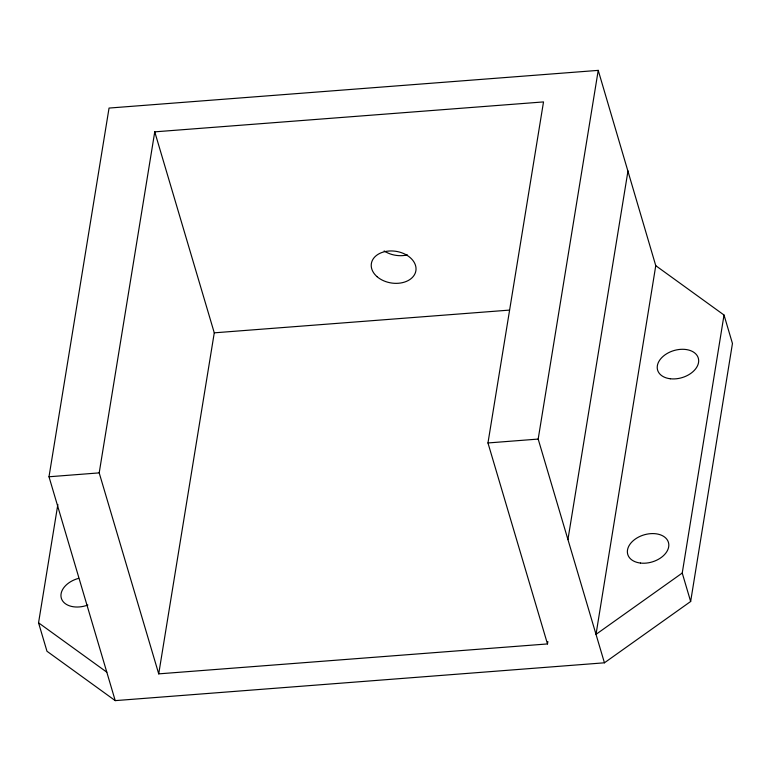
<?xml version="1.0" encoding="UTF-8"?>
<svg xmlns="http://www.w3.org/2000/svg" width="771" height="771" viewBox="0 0 771 771"><rect width="100%" height="100%" fill="white"/><g stroke="black" fill="none" stroke-linecap="round" stroke-linejoin="round"><path stroke-width="1.16" d="M115.226 700.627L48.997 476.767L109.048 108.065L598.229 70.373L655.764 265.677L596.012 634.36L604.435 662.8L115.226 700.627L46.973 651.254L38.55 622.814L57.854 504.446M604.435 662.8L690.652 601.496L682.239 573.046L724.027 315.031L655.764 265.677M690.652 601.496L732.45 343.48L724.027 315.031M99.199 472.883L154.749 131.851L543.516 101.917L487.966 442.959L547.487 643.939L158.72 673.864L99.199 472.883L48.997 476.767M158.72 673.864L214.271 332.831L154.749 131.851M682.239 573.046L596.012 634.36L538.177 439.075L598.229 70.373M547.487 643.939L547.873 641.559M567.928 539.584L627.989 170.883M214.271 332.831L509.438 310.106M487.966 442.959L538.177 439.075M38.55 622.814L106.812 672.177M407.358 254.902A22.542 15.998 9.2 0 1 384.131 250.951M87.865 605.023A21.222 14.138 -16.5 0 1 61.458 598.604A21.222 14.138 -16.5 0 1 78.671 578.356M377.058 276.673A22.542 15.998 9.2 0 0 414.971 273.744A22.542 15.998 9.2 0 0 388.854 251.038A22.542 15.998 9.2 0 0 377.058 276.673M640.45 563.061A21.222 14.138 -16.5 0 0 668.602 543.035A21.222 14.138 -16.5 0 0 635.217 539.112A21.222 14.138 -16.5 0 0 640.45 563.061M670.307 378.763A21.222 14.138 -16.5 0 0 698.459 358.746A21.222 14.138 -16.5 0 0 665.074 354.814A21.222 14.138 -16.5 0 0 670.307 378.763"/></g></svg>
